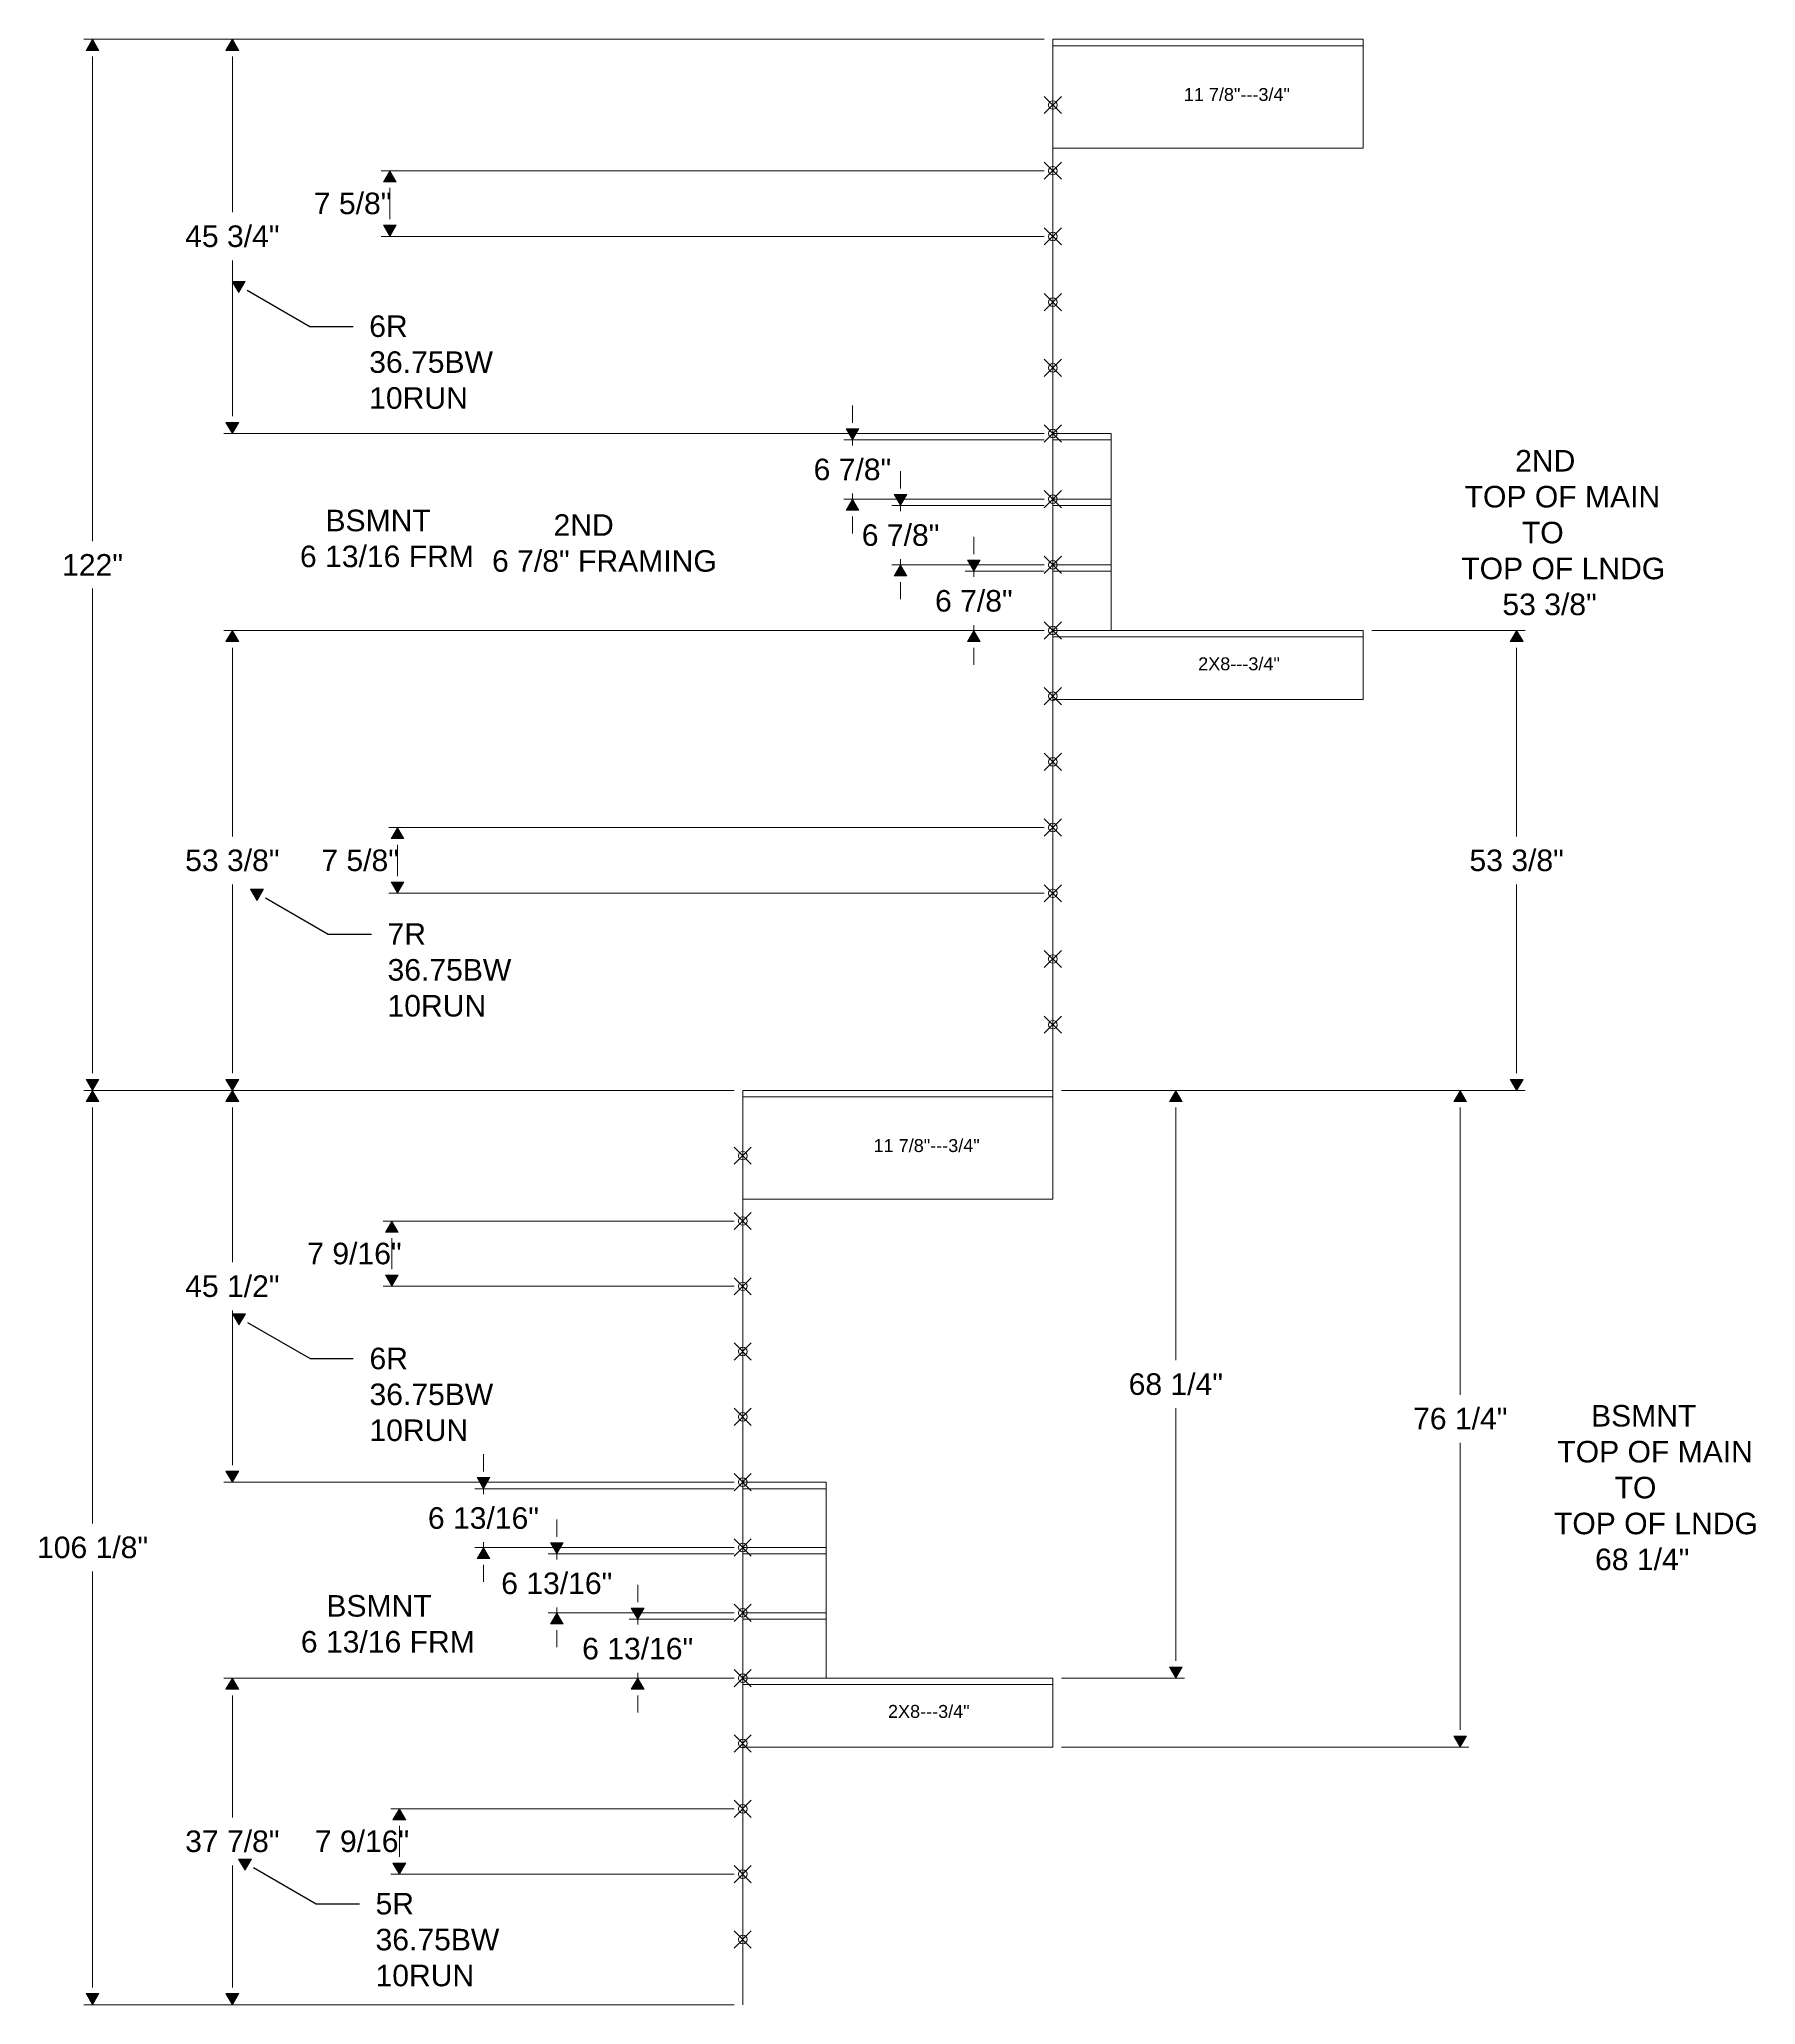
# Model space of a CAD drawing. Header units: inches. Extents: x -118 to 513, y 73 to 305.
# Drawn here: x -118 to 81.2, y 72.7 to 300.8 of the extents above; entities that cross this region are included whole.
import ezdxf
from ezdxf import colors
from ezdxf.entities.mleader import LeaderData, LeaderLine
from ezdxf.math import Vec2, Vec3

# ---------------------------------------------------------------- set-up
doc = ezdxf.new("R2010")
doc.units = ezdxf.units.IN
doc.header["$MEASUREMENT"] = 0
doc.header["$PDMODE"] = 35
for name, color, linetype, lineweight in [('Concrete', 40, 'Continuous', 9), ('Dimension', 3, 'Continuous', 9), ('Hole-Framing', 150, 'Continuous', 18), ('Plywood', 6, 'Continuous', 18), ('Treads', 1, 'Continuous', 15)]:
    doc.layers.add(name, color=color, linetype=linetype, lineweight=lineweight)
doc.styles.add('Dimension and Text', font='arial.ttf', dxfattribs={"height": 0.078125})
doc.dimstyles.new('Jerrod Dimension', dxfattribs={"dimscale": 0, "dimtxt": 0.078125, "dimasz": 0.0625, "dimexe": 0.03125, "dimexo": 0.03125, "dimgap": 0.046875, "dimtad": 1, "dimtih": 1, "dimtoh": 1, "dimdec": 4, "dimzin": 1, "dimdsep": 46, "dimlunit": 5, "dimtxsty": 'Dimension and Text', "dimblk": 'arrow', "dimcen": 2.421875, "dimclrd": 3, "dimclre": 3, "dimclrt": 3, "dimadec": 1, "dimazin": 0, "dimtfac": 1, "dimtdec": 4, "dimtmove": 2, "dimatfit": 3, "dimldrblk": 'arrow', "dimfxl": 1, "dimtfillclr": 256, "dimfrac": 2, "dimlwd": -1, "dimlwe": -1, "dimarcsym": 2})

# ---------------------------------------------------------------- blocks, each defined once
blk = doc.blocks.new('arrow')
at = {"layer": 'Dimension'}
blk.add_hatch(color=0, dxfattribs=at).paths.add_polyline_path([(0, 0), (-0.64, 0.37), (-0.64, -0.37)])
at = {"layer": 'Dimension', "color": 0}
for p, q in [((-0.64, -0.37), (-0.64, 0.37)), ((0, 0), (-0.64, 0.37)), ((-0.64, -0.37), (0, 0))]:
    blk.add_line(p, q, dxfattribs=at)
blk = doc.blocks.new('*D39')
at = {"layer": 'Concrete', "color": 3}
for p, q in [((-37.33, 178.84), (-112.78, 178.84)), ((-111.78, 176.84), (-111.78, 128.57)), ((-111.78, 74.72), (-111.78, 122.99)), ((-37.33, 72.72), (-112.78, 72.72))]:
    blk.add_line(p, q, dxfattribs=at)
at = {"layer": 'Defpoints', "color": 0}
for p in [(-111.78, 178.84), (-36.33, 178.84), (-36.33, 72.72)]:
    blk.add_point(p, dxfattribs=at)
at = {"layer": 'Concrete', "color": 3, "xscale": 2, "yscale": 2, "zscale": 2}
for p, rotation in [((-111.78, 178.84), 90), ((-111.78, 72.72), 270)]:
    blk.add_blockref('arrow', p, dxfattribs=dict(at, rotation=rotation))
at = {"layer": 'Concrete', "color": 3, "insert": (-111.78, 125.78), "char_height": 2.5, "attachment_point": 5, "style": 'Dimension and Text'}
blk.add_mtext('106 1/8"', dxfattribs=at)
blk = doc.blocks.new('*D40')
at = {"layer": 'Concrete', "color": 3}
for p, q in [((-1.33, 300.84), (-112.78, 300.84)), ((-111.78, 298.84), (-111.78, 242.6)), ((-111.78, 180.84), (-111.78, 237.09)), ((-37.33, 178.84), (-112.78, 178.84))]:
    blk.add_line(p, q, dxfattribs=at)
at = {"layer": 'Defpoints', "color": 0}
for p in [(-111.78, 300.84), (-0.33, 300.84), (-36.33, 178.84)]:
    blk.add_point(p, dxfattribs=at)
at = {"layer": 'Concrete', "color": 3, "xscale": 2, "yscale": 2, "zscale": 2}
for p, rotation in [((-111.78, 300.84), 90), ((-111.78, 178.84), 270)]:
    blk.add_blockref('arrow', p, dxfattribs=dict(at, rotation=rotation))
at = {"layer": 'Concrete', "color": 3, "insert": (-111.78, 239.84), "char_height": 2.5, "attachment_point": 5, "style": 'Dimension and Text'}
blk.add_mtext('122"', dxfattribs=at)
blk = doc.blocks.new('*D41')
at = {"layer": 'Defpoints', "color": 0}
for p in [(-18.01, 246.72), (-0.33, 246.72), (-0.33, 239.84)]:
    blk.add_point(p, dxfattribs=at)
at = {"layer": 'Treads', "color": 3}
for p, q in [((-18.01, 248.72), (-18.01, 250.72)), ((-1.33, 246.72), (-19.01, 246.72)), ((-18.01, 246.72), (-18.01, 246.07)), ((-1.33, 239.84), (-19.01, 239.84)), ((-18.01, 239.84), (-18.01, 240.49)), ((-18.01, 237.84), (-18.01, 235.84))]:
    blk.add_line(p, q, dxfattribs=at)
at = {"layer": 'Treads', "color": 3, "xscale": 2, "yscale": 2, "zscale": 2}
for p, rotation in [((-18.01, 246.72), 270), ((-18.01, 239.84), 90)]:
    blk.add_blockref('arrow', p, dxfattribs=dict(at, rotation=rotation))
at = {"layer": 'Treads', "color": 3, "insert": (-18.01, 243.28), "char_height": 2.5, "attachment_point": 5, "style": 'Dimension and Text'}
blk.add_mtext('6 7/8"', dxfattribs=at)
blk = doc.blocks.new('*D42')
at = {"layer": 'Defpoints', "color": 0}
for p in [(-9.51, 239.09), (-0.33, 239.09), (-0.33, 232.22)]:
    blk.add_point(p, dxfattribs=at)
at = {"layer": 'Treads', "color": 3}
for p, q in [((-9.51, 241.09), (-9.51, 243.09)), ((-1.33, 239.09), (-10.51, 239.09)), ((-9.51, 239.09), (-9.51, 238.45)), ((-9.51, 232.22), (-9.51, 232.86)), ((-1.33, 232.22), (-10.51, 232.22)), ((-9.51, 230.22), (-9.51, 228.22))]:
    blk.add_line(p, q, dxfattribs=at)
at = {"layer": 'Treads', "color": 3, "xscale": 2, "yscale": 2, "zscale": 2}
for p, rotation in [((-9.51, 239.09), 270), ((-9.51, 232.22), 90)]:
    blk.add_blockref('arrow', p, dxfattribs=dict(at, rotation=rotation))
at = {"layer": 'Treads', "color": 3, "insert": (-9.51, 235.65), "char_height": 2.5, "attachment_point": 5, "style": 'Dimension and Text'}
blk.add_mtext('6 7/8"', dxfattribs=at)
blk = doc.blocks.new('*D43')
at = {"layer": 'Defpoints', "color": 0}
for p in [(-95.56, 110.62), (-36.33, 110.62), (-36.33, 72.72)]:
    blk.add_point(p, dxfattribs=at)
at = {"layer": 'Treads', "color": 3}
for p, q in [((-37.33, 110.62), (-96.56, 110.62)), ((-95.56, 108.62), (-95.56, 94.46)), ((-95.56, 74.72), (-95.56, 88.87)), ((-37.33, 72.72), (-96.56, 72.72))]:
    blk.add_line(p, q, dxfattribs=at)
at = {"layer": 'Treads', "color": 3, "xscale": 2, "yscale": 2, "zscale": 2}
for p, rotation in [((-95.56, 110.62), 90), ((-95.56, 72.72), 270)]:
    blk.add_blockref('arrow', p, dxfattribs=dict(at, rotation=rotation))
at = {"layer": 'Treads', "color": 3, "insert": (-95.56, 91.67), "char_height": 2.5, "attachment_point": 5, "style": 'Dimension and Text'}
blk.add_mtext('37 7/8"', dxfattribs=at)
blk = doc.blocks.new('*D44')
at = {"layer": 'Defpoints', "color": 0}
for p in [(-48.52, 117.45), (-36.33, 117.45), (-36.33, 110.62)]:
    blk.add_point(p, dxfattribs=at)
at = {"layer": 'Treads', "color": 3}
for p, q in [((-48.52, 119.45), (-48.52, 121.45)), ((-37.33, 117.45), (-49.52, 117.45)), ((-48.52, 117.45), (-48.52, 116.83)), ((-37.33, 110.62), (-49.52, 110.62)), ((-48.52, 110.62), (-48.52, 111.24)), ((-48.52, 108.62), (-48.52, 106.62))]:
    blk.add_line(p, q, dxfattribs=at)
at = {"layer": 'Treads', "color": 3, "xscale": 2, "yscale": 2, "zscale": 2}
for p, rotation in [((-48.52, 117.45), 270), ((-48.52, 110.62), 90)]:
    blk.add_blockref('arrow', p, dxfattribs=dict(at, rotation=rotation))
at = {"layer": 'Treads', "color": 3, "insert": (-48.52, 114.03), "char_height": 2.5, "attachment_point": 5, "style": 'Dimension and Text'}
blk.add_mtext('6 13/16"', dxfattribs=at)
blk = doc.blocks.new('*D45')
at = {"layer": 'Defpoints', "color": 0}
for p in [(-57.91, 125.03), (-36.33, 125.03), (-36.33, 118.2)]:
    blk.add_point(p, dxfattribs=at)
at = {"layer": 'Treads', "color": 3}
for p, q in [((-57.91, 127.03), (-57.91, 129.03)), ((-37.33, 125.03), (-58.91, 125.03)), ((-57.91, 125.03), (-57.91, 124.41)), ((-57.91, 118.2), (-57.91, 118.82)), ((-37.33, 118.2), (-58.91, 118.2)), ((-57.91, 116.2), (-57.91, 114.2))]:
    blk.add_line(p, q, dxfattribs=at)
at = {"layer": 'Treads', "color": 3, "xscale": 2, "yscale": 2, "zscale": 2}
for p, rotation in [((-57.91, 125.03), 270), ((-57.91, 118.2), 90)]:
    blk.add_blockref('arrow', p, dxfattribs=dict(at, rotation=rotation))
at = {"layer": 'Treads', "color": 3, "insert": (-57.91, 121.61), "char_height": 2.5, "attachment_point": 5, "style": 'Dimension and Text'}
blk.add_mtext('6 13/16"', dxfattribs=at)
blk = doc.blocks.new('*D46')
at = {"layer": 'Defpoints', "color": 0}
for p in [(-66.42, 132.61), (-36.33, 132.61), (-36.33, 125.78)]:
    blk.add_point(p, dxfattribs=at)
at = {"layer": 'Treads', "color": 3}
for p, q in [((-66.42, 134.61), (-66.42, 136.61)), ((-37.33, 132.61), (-67.42, 132.61)), ((-66.42, 132.61), (-66.42, 131.99)), ((-37.33, 125.78), (-67.42, 125.78)), ((-66.42, 125.78), (-66.42, 126.4)), ((-66.42, 123.78), (-66.42, 121.78))]:
    blk.add_line(p, q, dxfattribs=at)
at = {"layer": 'Treads', "color": 3, "xscale": 2, "yscale": 2, "zscale": 2}
for p, rotation in [((-66.42, 132.61), 270), ((-66.42, 125.78), 90)]:
    blk.add_blockref('arrow', p, dxfattribs=dict(at, rotation=rotation))
at = {"layer": 'Treads', "color": 3, "insert": (-66.42, 129.19), "char_height": 2.5, "attachment_point": 5, "style": 'Dimension and Text'}
blk.add_mtext('6 13/16"', dxfattribs=at)
blk = doc.blocks.new('*D47')
at = {"layer": 'Defpoints', "color": 0}
for p in [(-95.56, 178.84), (-36.33, 178.84), (-36.33, 133.36)]:
    blk.add_point(p, dxfattribs=at)
at = {"layer": 'Treads', "color": 3}
for p, q in [((-37.33, 178.84), (-96.56, 178.84)), ((-95.56, 176.84), (-95.56, 158.89)), ((-95.56, 135.36), (-95.56, 153.31)), ((-37.33, 133.36), (-96.56, 133.36))]:
    blk.add_line(p, q, dxfattribs=at)
at = {"layer": 'Treads', "color": 3, "xscale": 2, "yscale": 2, "zscale": 2}
for p, rotation in [((-95.56, 178.84), 90), ((-95.56, 133.36), 270)]:
    blk.add_blockref('arrow', p, dxfattribs=dict(at, rotation=rotation))
at = {"layer": 'Treads', "color": 3, "insert": (-95.56, 156.1), "char_height": 2.5, "attachment_point": 5, "style": 'Dimension and Text'}
blk.add_mtext('45 1/2"', dxfattribs=at)
blk = doc.blocks.new('*D49')
at = {"layer": 'Defpoints', "color": 0}
for p in [(-23.6, 254.34), (-0.33, 254.34), (-0.33, 247.47)]:
    blk.add_point(p, dxfattribs=at)
at = {"layer": 'Treads', "color": 3}
for p, q in [((-23.6, 256.34), (-23.6, 258.34)), ((-1.33, 254.34), (-24.6, 254.34)), ((-23.6, 254.34), (-23.6, 253.7)), ((-1.33, 247.47), (-24.6, 247.47)), ((-23.6, 247.47), (-23.6, 248.11)), ((-23.6, 245.47), (-23.6, 243.47))]:
    blk.add_line(p, q, dxfattribs=at)
at = {"layer": 'Treads', "color": 3, "xscale": 2, "yscale": 2, "zscale": 2}
for p, rotation in [((-23.6, 254.34), 270), ((-23.6, 247.47), 90)]:
    blk.add_blockref('arrow', p, dxfattribs=dict(at, rotation=rotation))
at = {"layer": 'Treads', "color": 3, "insert": (-23.6, 250.9), "char_height": 2.5, "attachment_point": 5, "style": 'Dimension and Text'}
blk.add_mtext('6 7/8"', dxfattribs=at)
blk = doc.blocks.new('*D50')
at = {"layer": 'Defpoints', "color": 0}
for p in [(-0.33, 232.22), (-95.56, 178.84), (-36.33, 178.84)]:
    blk.add_point(p, dxfattribs=at)
at = {"layer": 'Treads', "color": 3}
for p, q in [((-1.33, 232.22), (-96.56, 232.22)), ((-95.56, 230.22), (-95.56, 208.32)), ((-95.56, 180.84), (-95.56, 202.74)), ((-37.33, 178.84), (-96.56, 178.84))]:
    blk.add_line(p, q, dxfattribs=at)
at = {"layer": 'Treads', "color": 3, "xscale": 2, "yscale": 2, "zscale": 2}
for p, rotation in [((-95.56, 232.22), 90), ((-95.56, 178.84), 270)]:
    blk.add_blockref('arrow', p, dxfattribs=dict(at, rotation=rotation))
at = {"layer": 'Treads', "color": 3, "insert": (-95.56, 205.53), "char_height": 2.5, "attachment_point": 5, "style": 'Dimension and Text'}
blk.add_mtext('53 3/8"', dxfattribs=at)
blk = doc.blocks.new('*D51')
at = {"layer": 'Defpoints', "color": 0}
for p in [(-95.56, 300.84), (-0.33, 300.84), (-0.33, 255.09)]:
    blk.add_point(p, dxfattribs=at)
at = {"layer": 'Treads', "color": 3}
for p, q in [((-1.33, 300.84), (-96.56, 300.84)), ((-95.56, 298.84), (-95.56, 280.76)), ((-95.56, 257.09), (-95.56, 275.17)), ((-1.33, 255.09), (-96.56, 255.09))]:
    blk.add_line(p, q, dxfattribs=at)
at = {"layer": 'Treads', "color": 3, "xscale": 2, "yscale": 2, "zscale": 2}
for p, rotation in [((-95.56, 300.84), 90), ((-95.56, 255.09), 270)]:
    blk.add_blockref('arrow', p, dxfattribs=dict(at, rotation=rotation))
at = {"layer": 'Treads', "color": 3, "insert": (-95.56, 277.97), "char_height": 2.5, "attachment_point": 5, "style": 'Dimension and Text'}
blk.add_mtext('45 3/4"', dxfattribs=at)
blk = doc.blocks.new('*D52')
at = {"layer": 'Defpoints', "color": 0}
for p in [(-76.18, 95.46), (-36.33, 95.46), (-36.33, 87.88)]:
    blk.add_point(p, dxfattribs=at)
at = {"layer": 'Treads', "color": 3}
for p, q in [((-37.33, 95.46), (-77.18, 95.46)), ((-76.18, 89.88), (-76.18, 93.46)), ((-37.33, 87.88), (-77.18, 87.88))]:
    blk.add_line(p, q, dxfattribs=at)
at = {"layer": 'Treads', "color": 3, "xscale": 2, "yscale": 2, "zscale": 2}
for p, rotation in [((-76.18, 95.46), 90), ((-76.18, 87.88), 270)]:
    blk.add_blockref('arrow', p, dxfattribs=dict(at, rotation=rotation))
at = {"layer": 'Treads', "color": 3, "insert": (-80.51, 91.67), "char_height": 2.5, "attachment_point": 5, "style": 'Dimension and Text'}
blk.add_mtext('7 9/16"', dxfattribs=at)
blk = doc.blocks.new('*D53')
at = {"layer": 'Defpoints', "color": 0}
for p in [(-77.05, 163.68), (-36.33, 163.68), (-36.33, 156.1)]:
    blk.add_point(p, dxfattribs=at)
at = {"layer": 'Treads', "color": 3}
for p, q in [((-37.33, 163.68), (-78.05, 163.68)), ((-77.05, 158.1), (-77.05, 161.68)), ((-37.33, 156.1), (-78.05, 156.1))]:
    blk.add_line(p, q, dxfattribs=at)
at = {"layer": 'Treads', "color": 3, "xscale": 2, "yscale": 2, "zscale": 2}
for p, rotation in [((-77.05, 163.68), 90), ((-77.05, 156.1), 270)]:
    blk.add_blockref('arrow', p, dxfattribs=dict(at, rotation=rotation))
at = {"layer": 'Treads', "color": 3, "insert": (-81.39, 159.89), "char_height": 2.5, "attachment_point": 5, "style": 'Dimension and Text'}
blk.add_mtext('7 9/16"', dxfattribs=at)
blk = doc.blocks.new('*D54')
at = {"layer": 'Defpoints', "color": 0}
for p in [(-76.39, 209.34), (-0.33, 209.34), (-0.33, 201.72)]:
    blk.add_point(p, dxfattribs=at)
at = {"layer": 'Treads', "color": 3}
for p, q in [((-1.33, 209.34), (-77.39, 209.34)), ((-76.39, 203.72), (-76.39, 207.34)), ((-1.33, 201.72), (-77.39, 201.72))]:
    blk.add_line(p, q, dxfattribs=at)
at = {"layer": 'Treads', "color": 3, "xscale": 2, "yscale": 2, "zscale": 2}
for p, rotation in [((-76.39, 209.34), 90), ((-76.39, 201.72), 270)]:
    blk.add_blockref('arrow', p, dxfattribs=dict(at, rotation=rotation))
at = {"layer": 'Treads', "color": 3, "insert": (-80.73, 205.53), "char_height": 2.5, "attachment_point": 5, "style": 'Dimension and Text'}
blk.add_mtext('7 5/8"', dxfattribs=at)
blk = doc.blocks.new('*D55')
at = {"layer": 'Defpoints', "color": 0}
for p in [(-77.27, 285.59), (-0.33, 285.59), (-0.33, 277.97)]:
    blk.add_point(p, dxfattribs=at)
at = {"layer": 'Treads', "color": 3}
for p, q in [((-1.33, 285.59), (-78.27, 285.59)), ((-77.27, 279.97), (-77.27, 283.59)), ((-1.33, 277.97), (-78.27, 277.97))]:
    blk.add_line(p, q, dxfattribs=at)
at = {"layer": 'Treads', "color": 3, "xscale": 2, "yscale": 2, "zscale": 2}
for p, rotation in [((-77.27, 285.59), 90), ((-77.27, 277.97), 270)]:
    blk.add_blockref('arrow', p, dxfattribs=dict(at, rotation=rotation))
at = {"layer": 'Treads', "color": 3, "insert": (-81.6, 281.78), "char_height": 2.5, "attachment_point": 5, "style": 'Dimension and Text'}
blk.add_mtext('7 5/8"', dxfattribs=at)
blk = doc.blocks.new('*D56')
at = {"layer": 'Defpoints', "color": 0}
for p in [(-0.33, 178.84), (-0.33, 110.62), (13.93, 110.62)]:
    blk.add_point(p, dxfattribs=at)
at = {"layer": 'Treads', "color": 3}
for p, q in [((0.67, 178.84), (14.93, 178.84)), ((13.93, 176.84), (13.93, 147.52)), ((13.93, 112.62), (13.93, 141.94)), ((0.67, 110.62), (14.93, 110.62))]:
    blk.add_line(p, q, dxfattribs=at)
at = {"layer": 'Treads', "color": 3, "xscale": 2, "yscale": 2, "zscale": 2}
for p, rotation in [((13.93, 178.84), 90), ((13.93, 110.62), 270)]:
    blk.add_blockref('arrow', p, dxfattribs=dict(at, rotation=rotation))
at = {"layer": 'Treads', "color": 3, "insert": (13.93, 144.73), "char_height": 2.5, "attachment_point": 5, "style": 'Dimension and Text'}
blk.add_mtext('68 1/4"', dxfattribs=at)
blk = doc.blocks.new('*D57')
at = {"layer": 'Defpoints', "color": 0}
for p in [(-0.33, 178.84), (46.94, 178.84), (-0.33, 102.62)]:
    blk.add_point(p, dxfattribs=at)
at = {"layer": 'Treads', "color": 3}
for p, q in [((0.67, 178.84), (47.94, 178.84)), ((46.94, 176.84), (46.94, 143.52)), ((46.94, 104.62), (46.94, 137.94)), ((0.67, 102.62), (47.94, 102.62))]:
    blk.add_line(p, q, dxfattribs=at)
at = {"layer": 'Treads', "color": 3, "xscale": 2, "yscale": 2, "zscale": 2}
for p, rotation in [((46.94, 178.84), 90), ((46.94, 102.62), 270)]:
    blk.add_blockref('arrow', p, dxfattribs=dict(at, rotation=rotation))
at = {"layer": 'Treads', "color": 3, "insert": (46.94, 140.73), "char_height": 2.5, "attachment_point": 5, "style": 'Dimension and Text'}
blk.add_mtext('76 1/4"', dxfattribs=at)
blk = doc.blocks.new('*D58')
at = {"layer": 'Defpoints', "color": 0}
for p in [(35.67, 232.22), (53.48, 232.22), (-0.33, 178.84)]:
    blk.add_point(p, dxfattribs=at)
at = {"layer": 'Treads', "color": 3}
for p, q in [((36.67, 232.22), (54.48, 232.22)), ((53.48, 230.22), (53.48, 208.32)), ((53.48, 180.84), (53.48, 202.74)), ((0.67, 178.84), (54.48, 178.84))]:
    blk.add_line(p, q, dxfattribs=at)
at = {"layer": 'Treads', "color": 3, "xscale": 2, "yscale": 2, "zscale": 2}
for p, rotation in [((53.48, 232.22), 90), ((53.48, 178.84), 270)]:
    blk.add_blockref('arrow', p, dxfattribs=dict(at, rotation=rotation))
at = {"layer": 'Treads', "color": 3, "insert": (53.48, 205.53), "char_height": 2.5, "attachment_point": 5, "style": 'Dimension and Text'}
blk.add_mtext('53 3/8"', dxfattribs=at)

msp = doc.modelspace()

# ---------------------------------------------------------------- linework, layer by layer
at = {"layer": 'Concrete'}
for p, q in [((-0.33302, 178.8422), (-0.33302, 300.8422)), ((-36.33302, 72.7172), (-36.33302, 178.8422))]:
    msp.add_line(p, q, dxfattribs=at)
for p in [(-0.33302, 293.2172), (-0.33302, 285.5922), (-0.33302, 277.9672), (-0.33302, 270.3422), (-0.33302, 262.7172), (-0.33302, 255.0922), (-0.33302, 247.4672), (-0.33302, 239.8422), (-0.33302, 232.2172), (-0.33302, 224.5922), (-0.33302, 216.9672), (-0.33302, 209.3422), (-0.33302, 201.7172), (-0.33302, 194.0922), (-0.33302, 186.4672), (-36.33302, 171.26184), (-36.33302, 163.68148), (-36.33302, 156.10112), (-36.33302, 148.52077), (-36.33302, 140.94041), (-36.33302, 133.36005), (-36.33302, 125.7797), (-36.33302, 118.19934), (-36.33302, 110.61898), (-36.33302, 103.03862), (-36.33302, 95.45827), (-36.33302, 87.87791), (-36.33302, 80.29755)]:
    msp.add_point(p, dxfattribs=at)
at = {"layer": 'Hole-Framing'}
for points in [[(-0.33302, 300.0922), (35.66698, 300.0922), (35.66698, 288.2172), (-0.33302, 288.2172)], [(-0.33302, 254.3422), (6.43824, 254.3422), (6.43824, 247.4672), (-0.33302, 247.4672)], [(-0.33302, 246.7172), (6.43824, 246.7172), (6.43824, 239.8422), (-0.33302, 239.8422)], [(-0.33302, 239.0922), (6.43824, 239.0922), (6.43824, 232.2172), (-0.33302, 232.2172)], [(-0.33302, 231.4672), (35.66698, 231.4672), (35.66698, 224.2172), (-0.33302, 224.2172)], [(-36.33302, 178.0922), (-0.33302, 178.0922), (-0.33302, 166.2172), (-36.33302, 166.2172)], [(-36.33302, 132.61005), (-26.64118, 132.61005), (-26.64118, 125.7797), (-36.33302, 125.7797)], [(-36.33302, 125.0297), (-26.64118, 125.0297), (-26.64118, 118.19934), (-36.33302, 118.19934)], [(-36.33302, 117.44934), (-26.64118, 117.44934), (-26.64118, 110.61898), (-36.33302, 110.61898)], [(-36.33302, 109.86898), (-0.33302, 109.86898), (-0.33302, 102.61898), (-36.33302, 102.61898)]]:
    msp.add_lwpolyline(points, close=True, dxfattribs=at)
at = {"layer": 'Plywood'}
for points in [[(-0.33302, 300.0922), (35.66698, 300.0922), (35.66698, 300.8422), (-0.33302, 300.8422)], [(-0.33302, 254.3422), (6.43824, 254.3422), (6.43824, 255.0922), (-0.33302, 255.0922)], [(-0.33302, 246.7172), (6.43824, 246.7172), (6.43824, 247.4672), (-0.33302, 247.4672)], [(-0.33302, 239.0922), (6.43824, 239.0922), (6.43824, 239.8422), (-0.33302, 239.8422)], [(-0.33302, 231.4672), (35.66698, 231.4672), (35.66698, 232.2172), (-0.33302, 232.2172)], [(-36.33302, 178.0922), (-0.33302, 178.0922), (-0.33302, 178.8422), (-36.33302, 178.8422)], [(-36.33302, 132.61005), (-26.64118, 132.61005), (-26.64118, 133.36005), (-36.33302, 133.36005)], [(-36.33302, 125.0297), (-26.64118, 125.0297), (-26.64118, 125.7797), (-36.33302, 125.7797)], [(-36.33302, 117.44934), (-26.64118, 117.44934), (-26.64118, 118.19934), (-36.33302, 118.19934)], [(-36.33302, 109.86898), (-0.33302, 109.86898), (-0.33302, 110.61898), (-36.33302, 110.61898)]]:
    msp.add_lwpolyline(points, close=True, dxfattribs=at)

# ---------------------------------------------------------------- texts
at = {"layer": 'Hole-Framing', "char_height": 1.5, "width": 36, "attachment_point": 1, "style": 'Dimension and Text'}
for s, insert in [('\\pi15.004;11 7/8"---3/4"', (-0.14976, 295.18726)), ('\\pi16.675;2X8---3/4"', (-0.14976, 229.10443)), ('\\pi15.004;11 7/8"---3/4"', (-36.14976, 173.18726)), ('\\pi16.675;2X8---3/4"', (-36.14976, 107.50622))]:
    msp.add_mtext(s, dxfattribs=dict(at, insert=insert))
at = {"layer": 'Treads', "char_height": 2.5, "attachment_point": 1, "style": 'Dimension and Text'}
for s, insert, width in [('\\pi9.7263;2ND\\P\\pi3.8634;TOP OF MAIN\\P\\pi10.509;TO \\P\\pi3.4733;TOP OF LNDG\\P\\pi8.2478;53 3/8"', (43.58157, 253.17293), 32.6352658), ('\\pi5.8563;BSMNT\\P\\pi2.8961;6 13/16 FRM', (-90.60944, 246.24253), 27.5147584), ('\\pi10.384;2ND\\P\\pi3.2469;6 7/8" FRAMING', (-68.66802, 245.71308), 34.3900297), ('\\pi7.7765;BSMNT\\P\\pi3.8634;TOP OF MAIN\\P\\pi10.509;TO \\P\\pi3.4733;TOP OF LNDG\\P\\pi8.2427;68 1/4"', (54.33966, 142.32486), 32.6352658), ('\\pi5.8563;BSMNT\\P\\pi2.8961;6 13/16 FRM', (-90.50335, 120.26025), 27.5147584)]:
    msp.add_mtext(s, dxfattribs=dict(at, insert=insert, width=width))

# ---------------------------------------------------------------- dimensions: what is measured, and where the dimension line sits
at = {"layer": 'Concrete'}
for base, p1, p2, picture, middle in [((-111.78098, 300.8422), (-36.33302, 178.8422), (-0.33302, 300.8422), '*D40', (-111.78098, 239.8422)), ((-111.78098, 178.8422), (-36.33302, 72.7172), (-36.33302, 178.8422), '*D39', (-111.78098, 125.7797))]:
    dim = msp.add_linear_dim(base=base, p1=p1, p2=p2, angle=90, dimstyle='Jerrod Dimension', override={"dimpost": '"'}, dxfattribs=at)
    dim.commit()
    dim.dimension.update_dxf_attribs({"geometry": picture, "text_midpoint": middle})
at = {"layer": 'Treads'}
for base, p1, p2, picture, middle in [((-95.56147, 300.8422), (-0.33302, 255.0922), (-0.33302, 300.8422), '*D51', (-95.56147, 277.9672)), ((-77.26907, 285.5922), (-0.33302, 277.9672), (-0.33302, 285.5922), '*D55', (-81.60433, 281.7797)), ((-23.59944, 254.3422), (-0.33302, 247.4672), (-0.33302, 254.3422), '*D49', (-23.59944, 250.9047)), ((-18.01085, 246.7172), (-0.33302, 239.8422), (-0.33302, 246.7172), '*D41', (-18.01085, 243.2797)), ((-9.50516, 239.0922), (-0.33302, 232.2172), (-0.33302, 239.0922), '*D42', (-9.50516, 235.6547)), ((-95.56147, 178.8422), (-0.33302, 232.2172), (-36.33302, 178.8422), '*D50', (-95.56147, 205.5297)), ((53.47623, 232.2172), (-0.33302, 178.8422), (35.66698, 232.2172), '*D58', (53.47623, 205.5297)), ((-76.39408, 209.3422), (-0.33302, 201.7172), (-0.33302, 209.3422), '*D54', (-80.72935, 205.5297)), ((-95.561468, 178.842196), (-36.333021, 133.360053), (-36.333021, 178.842196), '*D47', (-95.561468, 156.101125)), ((13.9274, 110.61898), (-0.33302, 178.8422), (-0.33302, 110.61898), '*D56', (13.9274, 144.73059)), ((46.93819, 178.8422), (-0.33302, 102.61898), (-0.33302, 178.8422), '*D57', (46.93819, 140.73059)), ((-77.05348, 163.68148), (-36.33302, 156.10112), (-36.33302, 163.68148), '*D53', (-81.38875, 159.8913)), ((-66.41607, 132.610053), (-36.333021, 125.779696), (-36.333021, 132.610053), '*D46', (-66.41607, 129.194875)), ((-57.90675, 125.0297), (-36.33302, 118.19934), (-36.33302, 125.0297), '*D45', (-57.90675, 121.61452)), ((-48.52384, 117.44934), (-36.33302, 110.61898), (-36.33302, 117.44934), '*D44', (-48.52384, 114.03416)), ((-95.56147, 110.61898), (-36.33302, 72.7172), (-36.33302, 110.61898), '*D43', (-95.56147, 91.66809)), ((-76.17746, 95.45827), (-36.33302, 87.87791), (-36.33302, 95.45827), '*D52', (-80.51273, 91.66809))]:
    dim = msp.add_linear_dim(base=base, p1=p1, p2=p2, angle=90, dimstyle='Jerrod Dimension', override={"dimpost": '"'}, dxfattribs=at)
    dim.commit()
    dim.dimension.update_dxf_attribs({"geometry": picture, "text_midpoint": middle})

# ---------------------------------------------------------------- leaders
ml = msp.add_multileader_mtext('Standard', dxfattribs=at)
ml.set_content('6R\\P36.75BW\\P10RUN', color=(0, 178, 0), style='Dimension and Text')
ml.set_leader_properties(color=3)
ml.set_arrow_properties(name='arrow')
ml.build(insert=Vec2(0, 0))
ml.multileader.update_dxf_attribs({"dogleg_length": 0.15625, "arrow_head_size": 2, "scale": 32})
ctx = ml.context
ctx.base_point, ctx.scale, ctx.char_height, ctx.arrow_head_size, ctx.landing_gap_size, ctx.plane_origin = Vec3(-81.55174, 267.522), 32, 2.5, 2, 1.875, Vec3(-95.56147, 272.72377)
notes = []
notes.append((ctx, [(0, (1, 1, 0), (-86.55174, 267.522), (1, 0), 5, [(0, [(-95.56147, 272.72377)], 0, [])])]))
ctx.mtext.insert, ctx.mtext.flow_direction = Vec3(-79.67674, 268.79332), 5
ml = msp.add_multileader_mtext('Standard', dxfattribs=at)
ml.set_content('7R\\P36.75BW\\P10RUN', color=(0, 178, 0), style='Dimension and Text')
ml.set_leader_properties(color=3)
ml.set_arrow_properties(name='arrow')
ml.build(insert=Vec2(0, 0))
ml.multileader.update_dxf_attribs({"dogleg_length": 0.15625, "arrow_head_size": 2, "scale": 32})
ctx = ml.context
ctx.base_point, ctx.scale, ctx.char_height, ctx.arrow_head_size, ctx.landing_gap_size, ctx.plane_origin = Vec3(-79.42522, 196.97839), 32, 2.5, 2, 1.875, Vec3(-93.43494, 202.18015)
notes.append((ctx, [(0, (1, 1, 0), (-84.42522, 196.97839), (1, 0), 5, [(0, [(-93.43494, 202.18015)], 0, [])])]))
ctx.mtext.insert, ctx.mtext.flow_direction = Vec3(-77.55022, 198.2497), 5
ml = msp.add_multileader_mtext('Standard', dxfattribs=at)
ml.set_content('6R\\P36.75BW\\P10RUN', color=(0, 178, 0), style='Dimension and Text')
ml.set_leader_properties(color=3)
ml.set_arrow_properties(name='arrow')
ml.build(insert=Vec2(0, 0))
ml.multileader.update_dxf_attribs({"dogleg_length": 0.15625, "arrow_head_size": 2, "scale": 32})
ctx = ml.context
ctx.base_point, ctx.scale, ctx.char_height, ctx.arrow_head_size, ctx.landing_gap_size, ctx.plane_origin = Vec3(-81.52049, 147.70568), 32, 2.5, 2, 1.875, Vec3(-95.53022, 152.90744)
notes.append((ctx, [(0, (1, 1, 0), (-86.52049, 147.70568), (1, 0), 5, [(0, [(-95.53022, 152.90744)], 0, [])])]))
ctx.mtext.insert, ctx.mtext.flow_direction = Vec3(-79.64549, 148.97699), 5
ml = msp.add_multileader_mtext('Standard', dxfattribs=at)
ml.set_content('5R\\P36.75BW\\P10RUN', color=(0, 178, 0), style='Dimension and Text')
ml.set_leader_properties(color=3)
ml.set_arrow_properties(name='arrow')
ml.build(insert=Vec2(0, 0))
ml.multileader.update_dxf_attribs({"dogleg_length": 0.15625, "arrow_head_size": 2, "scale": 32})
ctx = ml.context
ctx.base_point, ctx.scale, ctx.char_height, ctx.arrow_head_size, ctx.landing_gap_size, ctx.plane_origin = Vec3(-80.8165, 84.42049), 32, 2.5, 2, 1.875, Vec3(-94.82622, 89.62225)
notes.append((ctx, [(0, (1, 1, 0), (-85.8165, 84.42049), (1, 0), 5, [(0, [(-94.82622, 89.62225)], 0, [])])]))
ctx.mtext.insert, ctx.mtext.flow_direction = Vec3(-78.9415, 85.6918), 5
for ctx, leaders in notes:
    for number, flags, end, landing, length, lines in leaders:
        leader = LeaderData()
        leader.index, (leader.has_last_leader_line, leader.has_dogleg_vector, leader.attachment_direction) = number, flags
        leader.last_leader_point, leader.dogleg_vector, leader.dogleg_length = Vec3(end), Vec3(landing), length
        for number, points, colour, breaks in lines:
            line = LeaderLine()
            line.index, line.vertices, line.color, line.breaks = number, Vec3.list(points), colors.encode_raw_color(colour), breaks
            leader.lines.append(line)
        ctx.leaders.append(leader)

doc.saveas('drawing.dxf')
